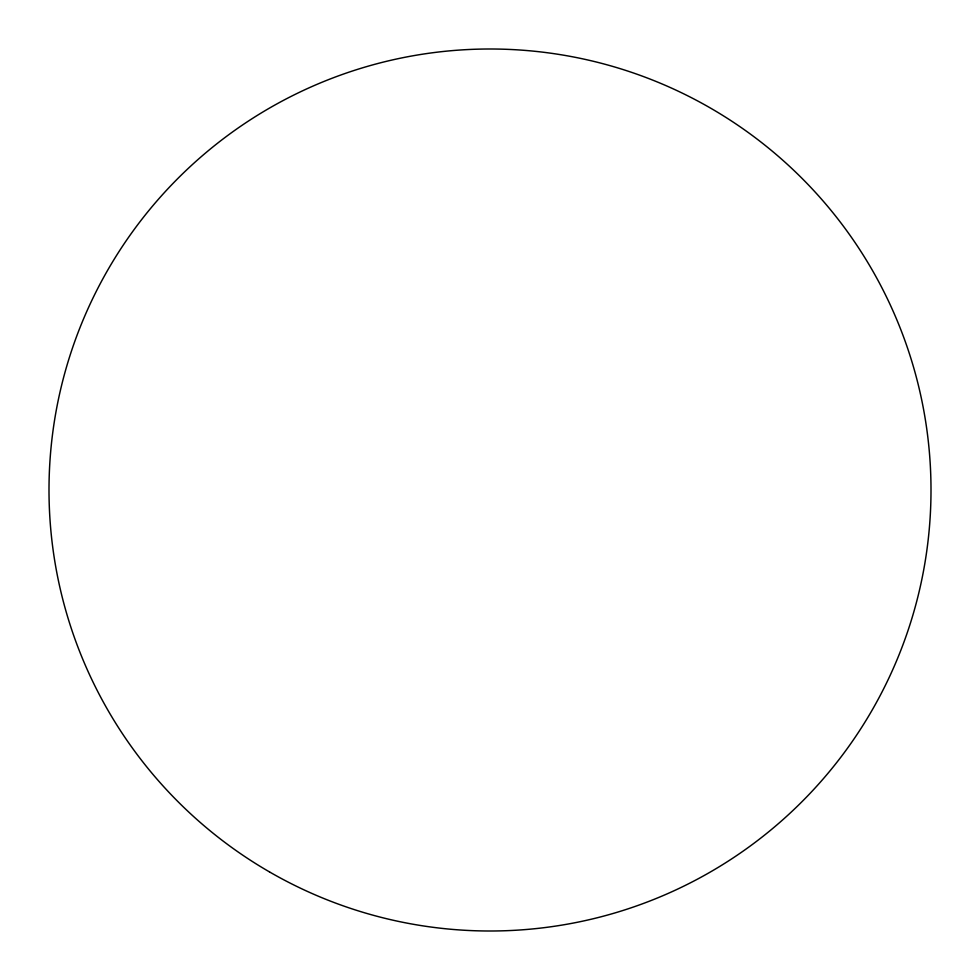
<?xml version="1.0" encoding="UTF-8"?>
<svg xmlns="http://www.w3.org/2000/svg" width="980" height="980" viewBox="0 0 980 980"><rect width="100%" height="100%" fill="white"/><g stroke="black" fill="none" stroke-linecap="round" stroke-linejoin="round"><path stroke-width="1.47" d="M269.5 871.918A441 441 0 0 0 931 490A441 441 0 0 0 269.5 108.082A441 441 0 0 0 269.5 871.918"/></g></svg>
